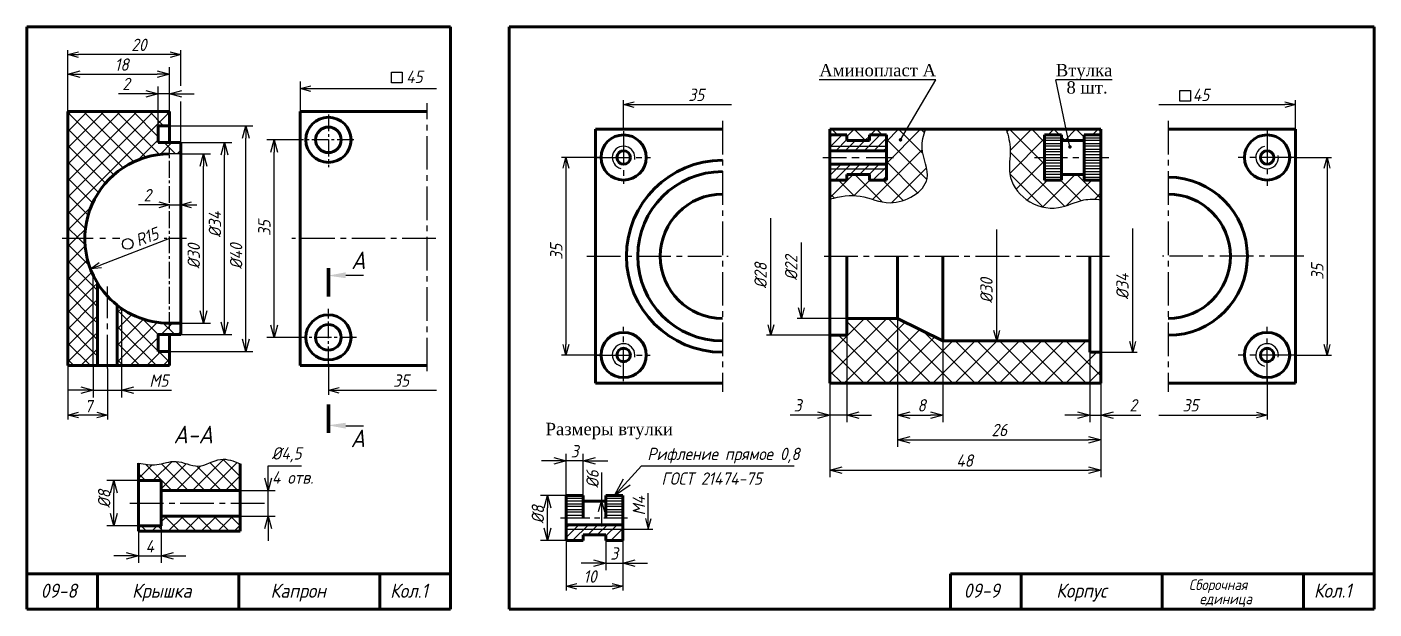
# Model space of a CAD drawing. Header units: millimetres. Extents: x -255 to 513, y 132 to 472.
# Drawn here: x 131 to 512.6, y 307 to 472 of the extents above; entities that cross this region are included whole.
import ezdxf

# ---------------------------------------------------------------- set-up
doc = ezdxf.new("R2010")
doc.units = ezdxf.units.MM
doc.header["$LTSCALE"] = 0.5
doc.linetypes.add('CENTER2', pattern=[28.575, 19.05, -3.175, 3.175, -3.175])
doc.linetypes.add('осевая2', pattern=[28.575, 19.05, -3.175, 3.175, -3.175])
doc.layers.get('Defpoints').update_dxf_attribs({"color": 5})
doc.styles.get("Standard").update_dxf_attribs({"font": 'isocpeui.ttf', "width": 0.9})
doc.styles.add('стиль1', font='TIMES.TTF')
doc.dimstyles.new('Standart 1', dxfattribs={"dimtxt": 3.5, "dimasz": 3.5, "dimexe": 2, "dimexo": 0, "dimgap": 1, "dimtad": 1, "dimtoh": 1, "dimdec": 0, "dimtxsty": 'Standard', "dimblk": 'OPEN30', "dimcen": 2.5, "dimadec": 0, "dimazin": 0, "dimtfac": 1, "dimtdec": 0, "dimtmove": 0, "dimatfit": 3, "dimldrblk": 'DOTSMALL', "dimfxl": 0, "dimarcsym": 0})

# ---------------------------------------------------------------- blocks, each defined once
blk = doc.blocks.new('_Open30')
at = {"color": 0, "linetype": 'ByBlock', "lineweight": -2}
for p, q in [((-1, 0.27), (0, 0)), ((0, 0), (-1, -0.27)), ((0, 0), (-1, 0))]:
    blk.add_line(p, q, dxfattribs=at)
blk = doc.blocks.new('*D70')
at = {"color": 0, "lineweight": -2}
for p, q in [((283.76, 339.23), (276.47, 339.23)), ((278.47, 329.93), (278.47, 335.73)), ((283.76, 326.43), (276.47, 326.43))]:
    blk.add_line(p, q, dxfattribs=at)
at = {"layer": 'Defpoints', "color": 0}
for p in [(278.47, 339.23), (283.76, 339.23), (283.76, 326.43)]:
    blk.add_point(p, dxfattribs=at)
at = {"color": 0, "lineweight": -2, "xscale": 3.5, "yscale": 3.5, "zscale": 3.5}
for p, rotation in [((278.47, 339.23), 90), ((278.47, 326.43), 270)]:
    blk.add_blockref('_Open30', p, dxfattribs=dict(at, rotation=rotation))
at = {"color": 0, "lineweight": -3, "insert": (275.72, 333.81), "char_height": 3.5, "attachment_point": 5, "rotation": 90}
blk.add_mtext('%%c8', dxfattribs=at)
blk = doc.blocks.new('_DotSmall')
at = {"color": 0, "linetype": 'ByBlock', "const_width": 0.5}
blk.add_lwpolyline([(-0.0625, 0, 1), (0.0625, 0, 1)], format="xyb", close=True, dxfattribs=at)
blk = doc.blocks.new('*D71')
at = {"color": 0, "lineweight": -2}
for p, q in [((363.25, 384.6), (363.25, 360)), ((358.45, 371), (358.45, 360)), ((354.95, 362), (347.22, 362)), ((363.25, 362), (358.45, 362)), ((366.75, 362), (370.25, 362))]:
    blk.add_line(p, q, dxfattribs=at)
at = {"layer": 'Defpoints', "color": 0}
for p in [(363.25, 384.6), (358.45, 371), (363.25, 362)]:
    blk.add_point(p, dxfattribs=at)
at = {"color": 0, "lineweight": -2, "xscale": 3.5, "yscale": 3.5, "zscale": 3.5}
blk.add_blockref('_Open30', (358.45, 362), dxfattribs=at)
at = {"color": 0, "lineweight": -2, "xscale": 3.5, "yscale": 3.5, "zscale": 3.5, "rotation": 180}
blk.add_blockref('_Open30', (363.25, 362), dxfattribs=at)
at = {"color": 0, "lineweight": -3, "insert": (349.33, 364.75), "char_height": 3.5, "attachment_point": 5}
blk.add_mtext('3', dxfattribs=at)
blk = doc.blocks.new('*D72')
at = {"color": 0, "lineweight": -2}
for p, q in [((377.65, 389.4), (377.65, 360)), ((390.45, 383), (390.45, 360)), ((381.15, 362), (386.95, 362))]:
    blk.add_line(p, q, dxfattribs=at)
at = {"layer": 'Defpoints', "color": 0}
for p in [(377.65, 389.4), (390.45, 383), (390.45, 362)]:
    blk.add_point(p, dxfattribs=at)
at = {"color": 0, "lineweight": -2, "xscale": 3.5, "yscale": 3.5, "zscale": 3.5, "rotation": 180}
blk.add_blockref('_Open30', (377.65, 362), dxfattribs=at)
at = {"color": 0, "lineweight": -2, "xscale": 3.5, "yscale": 3.5, "zscale": 3.5}
blk.add_blockref('_Open30', (390.45, 362), dxfattribs=at)
at = {"color": 0, "lineweight": -3, "insert": (384.45, 364.75), "char_height": 3.5, "attachment_point": 5}
blk.add_mtext('8', dxfattribs=at)
blk = doc.blocks.new('*D73')
at = {"color": 0, "lineweight": -2}
for p, q in [((432.05, 379.8), (432.05, 360)), ((435.25, 371), (435.25, 360)), ((428.55, 362), (425.05, 362)), ((432.05, 362), (435.25, 362)), ((438.75, 362), (446.49, 362))]:
    blk.add_line(p, q, dxfattribs=at)
at = {"layer": 'Defpoints', "color": 0}
for p in [(432.05, 379.8), (435.25, 371), (435.25, 362)]:
    blk.add_point(p, dxfattribs=at)
at = {"color": 0, "lineweight": -2, "xscale": 3.5, "yscale": 3.5, "zscale": 3.5}
blk.add_blockref('_Open30', (432.05, 362), dxfattribs=at)
at = {"color": 0, "lineweight": -2, "xscale": 3.5, "yscale": 3.5, "zscale": 3.5, "rotation": 180}
blk.add_blockref('_Open30', (435.25, 362), dxfattribs=at)
at = {"color": 0, "lineweight": -3, "insert": (444.37, 364.75), "char_height": 3.5, "attachment_point": 5}
blk.add_mtext('2', dxfattribs=at)
blk = doc.blocks.new('*D74')
at = {"color": 0, "lineweight": -2}
for p, q in [((377.65, 360.75), (377.65, 353)), ((435.25, 360.75), (435.25, 353)), ((381.15, 355), (431.75, 355))]:
    blk.add_line(p, q, dxfattribs=at)
at = {"layer": 'Defpoints', "color": 0}
for p in [(377.65, 360.75), (435.25, 360.75), (435.25, 355)]:
    blk.add_point(p, dxfattribs=at)
at = {"color": 0, "lineweight": -2, "xscale": 3.5, "yscale": 3.5, "zscale": 3.5, "rotation": 180}
blk.add_blockref('_Open30', (377.65, 355), dxfattribs=at)
at = {"color": 0, "lineweight": -2, "xscale": 3.5, "yscale": 3.5, "zscale": 3.5}
blk.add_blockref('_Open30', (435.25, 355), dxfattribs=at)
at = {"color": 0, "lineweight": -3, "insert": (406.45, 357.75), "char_height": 3.5, "attachment_point": 5}
blk.add_mtext('26', dxfattribs=at)
blk = doc.blocks.new('*D75')
at = {"color": 0, "lineweight": -2}
for p, q in [((358.45, 360.75), (358.45, 344.34)), ((435.25, 353.75), (435.25, 344.34)), ((361.95, 346.34), (431.75, 346.34))]:
    blk.add_line(p, q, dxfattribs=at)
at = {"layer": 'Defpoints', "color": 0}
for p in [(358.45, 360.75), (435.25, 353.75), (435.25, 346.34)]:
    blk.add_point(p, dxfattribs=at)
at = {"color": 0, "lineweight": -2, "xscale": 3.5, "yscale": 3.5, "zscale": 3.5, "rotation": 180}
blk.add_blockref('_Open30', (358.45, 346.34), dxfattribs=at)
at = {"color": 0, "lineweight": -2, "xscale": 3.5, "yscale": 3.5, "zscale": 3.5}
blk.add_blockref('_Open30', (435.25, 346.34), dxfattribs=at)
at = {"color": 0, "lineweight": -3, "insert": (396.64, 349.09), "char_height": 3.5, "attachment_point": 5}
blk.add_mtext('48', dxfattribs=at)
blk = doc.blocks.new('*D76')
at = {"color": 0, "lineweight": -2}
for p, q in [((280.26, 349), (276.76, 349)), ((283.76, 339.23), (283.76, 351)), ((288.56, 349), (283.76, 349)), ((288.56, 339.23), (288.56, 351)), ((292.06, 349), (295.56, 349))]:
    blk.add_line(p, q, dxfattribs=at)
at = {"layer": 'Defpoints', "color": 0}
for p in [(283.76, 349), (283.76, 339.23), (288.56, 339.23)]:
    blk.add_point(p, dxfattribs=at)
at = {"color": 0, "lineweight": -2, "xscale": 3.5, "yscale": 3.5, "zscale": 3.5}
blk.add_blockref('_Open30', (283.76, 349), dxfattribs=at)
at = {"color": 0, "lineweight": -2, "xscale": 3.5, "yscale": 3.5, "zscale": 3.5, "rotation": 180}
blk.add_blockref('_Open30', (288.56, 349), dxfattribs=at)
at = {"color": 0, "lineweight": -3, "insert": (286.16, 351.75), "char_height": 3.5, "attachment_point": 5}
blk.add_mtext('3', dxfattribs=at)
blk = doc.blocks.new('*D77')
at = {"color": 0, "lineweight": -2}
for p, q in [((294.96, 326.43), (294.96, 318)), ((299.76, 326.43), (299.76, 318)), ((291.46, 320), (287.96, 320)), ((294.96, 320), (299.76, 320)), ((303.26, 320), (306.76, 320))]:
    blk.add_line(p, q, dxfattribs=at)
at = {"layer": 'Defpoints', "color": 0}
for p in [(294.96, 326.43), (299.76, 326.43), (299.76, 320)]:
    blk.add_point(p, dxfattribs=at)
at = {"color": 0, "lineweight": -2, "xscale": 3.5, "yscale": 3.5, "zscale": 3.5}
blk.add_blockref('_Open30', (294.96, 320), dxfattribs=at)
at = {"color": 0, "lineweight": -2, "xscale": 3.5, "yscale": 3.5, "zscale": 3.5, "rotation": 180}
blk.add_blockref('_Open30', (299.76, 320), dxfattribs=at)
at = {"color": 0, "lineweight": -3, "insert": (297.36, 322.75), "char_height": 3.5, "attachment_point": 5}
blk.add_mtext('3', dxfattribs=at)
blk = doc.blocks.new('*D40')
at = {"color": 0, "lineweight": -2}
for p, q in [((162.6, 329.08), (162.6, 320.06)), ((169, 330.6), (169, 320.06)), ((159.1, 322.06), (155.6, 322.06)), ((162.6, 322.06), (169, 322.06)), ((172.5, 322.06), (176, 322.06))]:
    blk.add_line(p, q, dxfattribs=at)
at = {"layer": 'Defpoints', "color": 0}
for p in [(162.6, 329.08), (169, 330.6), (169, 322.06)]:
    blk.add_point(p, dxfattribs=at)
at = {"color": 0, "lineweight": -2, "xscale": 3.5, "yscale": 3.5, "zscale": 3.5}
blk.add_blockref('_Open30', (162.6, 322.06), dxfattribs=at)
at = {"color": 0, "lineweight": -2, "xscale": 3.5, "yscale": 3.5, "zscale": 3.5, "rotation": 180}
blk.add_blockref('_Open30', (169, 322.06), dxfattribs=at)
at = {"color": 0, "lineweight": -3, "insert": (165.8, 324.81), "char_height": 3.5, "attachment_point": 5}
blk.add_mtext('4', dxfattribs=at)
blk = doc.blocks.new('*D41')
at = {"color": 0, "lineweight": -2}
for p, q in [((199.34, 344.12), (199.34, 347.62)), ((199.34, 347.62), (208.82, 347.62)), ((191.4, 340.62), (201.34, 340.62)), ((199.34, 333.38), (199.34, 340.62)), ((191.4, 333.38), (201.34, 333.38)), ((199.34, 329.88), (199.34, 326.38))]:
    blk.add_line(p, q, dxfattribs=at)
at = {"layer": 'Defpoints', "color": 0}
for p in [(191.4, 340.62), (199.34, 340.62), (191.4, 333.38)]:
    blk.add_point(p, dxfattribs=at)
at = {"color": 0, "lineweight": -2, "xscale": 3.5, "yscale": 3.5, "zscale": 3.5}
for p, rotation in [((199.34, 340.62), 270), ((199.34, 333.38), 90)]:
    blk.add_blockref('_Open30', p, dxfattribs=dict(at, rotation=rotation))
at = {"color": 0, "lineweight": -3, "insert": (204.58, 350.72), "char_height": 3.5, "attachment_point": 5}
blk.add_mtext('%%c4,5', dxfattribs=at)
blk = doc.blocks.new('*D42')
at = {"color": 0, "lineweight": -2}
for p, q in [((162.6, 343.4), (153.62, 343.4)), ((155.62, 334.1), (155.62, 339.9)), ((162.6, 330.6), (153.62, 330.6))]:
    blk.add_line(p, q, dxfattribs=at)
at = {"layer": 'Defpoints', "color": 0}
for p in [(155.62, 343.4), (162.6, 343.4), (162.6, 330.6)]:
    blk.add_point(p, dxfattribs=at)
at = {"color": 0, "lineweight": -2, "xscale": 3.5, "yscale": 3.5, "zscale": 3.5}
for p, rotation in [((155.62, 343.4), 90), ((155.62, 330.6), 270)]:
    blk.add_blockref('_Open30', p, dxfattribs=dict(at, rotation=rotation))
at = {"color": 0, "lineweight": -3, "insert": (152.87, 338.22), "char_height": 3.5, "attachment_point": 5, "rotation": 90}
blk.add_mtext('%%c8', dxfattribs=at)
blk = doc.blocks.new('*D43')
at = {"color": 0, "lineweight": -2}
for p, q in [((142.6, 448), (142.6, 460.58)), ((146.1, 458.58), (167.9, 458.58)), ((171.4, 453.08), (171.4, 460.58))]:
    blk.add_line(p, q, dxfattribs=at)
at = {"layer": 'Defpoints', "color": 0}
for p in [(171.4, 458.58), (171.4, 453.08), (142.6, 448)]:
    blk.add_point(p, dxfattribs=at)
at = {"color": 0, "lineweight": -2, "xscale": 3.5, "yscale": 3.5, "zscale": 3.5, "rotation": 180}
blk.add_blockref('_Open30', (142.6, 458.58), dxfattribs=at)
at = {"color": 0, "lineweight": -2, "xscale": 3.5, "yscale": 3.5, "zscale": 3.5}
blk.add_blockref('_Open30', (171.4, 458.58), dxfattribs=at)
at = {"color": 0, "lineweight": -3, "insert": (157.86, 461.33), "char_height": 3.5, "attachment_point": 5}
blk.add_mtext('18', dxfattribs=at)
blk = doc.blocks.new('*D44')
at = {"color": 0, "lineweight": -2}
for p, q in [((168.2, 444), (168.2, 455.08)), ((171.4, 444), (171.4, 455.08)), ((164.7, 453.08), (156.96, 453.08)), ((171.4, 453.08), (168.2, 453.08)), ((174.9, 453.08), (178.4, 453.08))]:
    blk.add_line(p, q, dxfattribs=at)
at = {"layer": 'Defpoints', "color": 0}
for p in [(171.4, 453.08), (168.2, 444), (171.4, 444)]:
    blk.add_point(p, dxfattribs=at)
at = {"color": 0, "lineweight": -2, "xscale": 3.5, "yscale": 3.5, "zscale": 3.5}
blk.add_blockref('_Open30', (168.2, 453.08), dxfattribs=at)
at = {"color": 0, "lineweight": -2, "xscale": 3.5, "yscale": 3.5, "zscale": 3.5, "rotation": 180}
blk.add_blockref('_Open30', (171.4, 453.08), dxfattribs=at)
at = {"color": 0, "lineweight": -3, "insert": (159.08, 455.83), "char_height": 3.5, "attachment_point": 5}
blk.add_mtext('2', dxfattribs=at)
blk = doc.blocks.new('*D45')
at = {"color": 0, "lineweight": -2}
for p, q in [((171.4, 444), (195, 444)), ((193, 383.5), (193, 440.5)), ((171.4, 380), (195, 380))]:
    blk.add_line(p, q, dxfattribs=at)
at = {"layer": 'Defpoints', "color": 0}
for p in [(171.4, 444), (193, 444), (171.4, 380)]:
    blk.add_point(p, dxfattribs=at)
at = {"color": 0, "lineweight": -2, "xscale": 3.5, "yscale": 3.5, "zscale": 3.5}
for p, rotation in [((193, 444), 90), ((193, 380), 270)]:
    blk.add_blockref('_Open30', p, dxfattribs=dict(at, rotation=rotation))
at = {"color": 0, "lineweight": -3, "insert": (190.25, 407), "char_height": 3.5, "attachment_point": 5, "rotation": 90}
blk.add_mtext('%%c40', dxfattribs=at)
blk = doc.blocks.new('*D46')
at = {"color": 0, "lineweight": -2}
for p, q in [((174.6, 439.2), (189, 439.2)), ((187, 388.3), (187, 435.7)), ((174.6, 384.8), (189, 384.8))]:
    blk.add_line(p, q, dxfattribs=at)
at = {"layer": 'Defpoints', "color": 0}
for p in [(174.6, 439.2), (187, 439.2), (174.6, 384.8)]:
    blk.add_point(p, dxfattribs=at)
at = {"color": 0, "lineweight": -2, "xscale": 3.5, "yscale": 3.5, "zscale": 3.5}
for p, rotation in [((187, 439.2), 90), ((187, 384.8), 270)]:
    blk.add_blockref('_Open30', p, dxfattribs=dict(at, rotation=rotation))
at = {"color": 0, "lineweight": -3, "insert": (184.25, 416), "char_height": 3.5, "attachment_point": 5, "rotation": 90}
blk.add_mtext('%%c34', dxfattribs=at)
blk = doc.blocks.new('*D47')
at = {"color": 0, "lineweight": -2}
for p, q in [((174.6, 436), (183, 436)), ((181, 391.5), (181, 432.5)), ((174.6, 388), (183, 388))]:
    blk.add_line(p, q, dxfattribs=at)
at = {"layer": 'Defpoints', "color": 0}
for p in [(174.6, 436), (181, 436), (174.6, 388)]:
    blk.add_point(p, dxfattribs=at)
at = {"color": 0, "lineweight": -2, "xscale": 3.5, "yscale": 3.5, "zscale": 3.5}
for p, rotation in [((181, 436), 90), ((181, 388), 270)]:
    blk.add_blockref('_Open30', p, dxfattribs=dict(at, rotation=rotation))
at = {"color": 0, "lineweight": -3, "insert": (178.25, 407), "char_height": 3.5, "attachment_point": 5, "rotation": 90}
blk.add_mtext('%%c30', dxfattribs=at)
blk = doc.blocks.new('*D48')
at = {"color": 0, "lineweight": -2}
for p, q in [((149.8, 376), (149.8, 367)), ((157.8, 376), (157.8, 367)), ((146.3, 369), (142.8, 369)), ((149.8, 369), (157.8, 369)), ((161.3, 369), (171.95, 369))]:
    blk.add_line(p, q, dxfattribs=at)
at = {"layer": 'Defpoints', "color": 0}
for p in [(149.8, 376), (157.8, 376), (157.8, 369)]:
    blk.add_point(p, dxfattribs=at)
at = {"color": 0, "lineweight": -2, "xscale": 3.5, "yscale": 3.5, "zscale": 3.5}
blk.add_blockref('_Open30', (149.8, 369), dxfattribs=at)
at = {"color": 0, "lineweight": -2, "xscale": 3.5, "yscale": 3.5, "zscale": 3.5, "rotation": 180}
blk.add_blockref('_Open30', (157.8, 369), dxfattribs=at)
at = {"color": 0, "lineweight": -3, "insert": (168.38, 371.75), "char_height": 3.5, "attachment_point": 5}
blk.add_mtext('M5', dxfattribs=at)
blk = doc.blocks.new('*D49')
at = {"color": 0, "lineweight": -2}
for p, q in [((208.92, 440), (199, 440)), ((201, 387.5), (201, 436.5)), ((208.4, 384), (199, 384))]:
    blk.add_line(p, q, dxfattribs=at)
at = {"layer": 'Defpoints', "color": 0}
for p in [(201, 440), (208.92, 440), (208.4, 384)]:
    blk.add_point(p, dxfattribs=at)
at = {"color": 0, "lineweight": -2, "xscale": 3.5, "yscale": 3.5, "zscale": 3.5}
for p, rotation in [((201, 440), 90), ((201, 384), 270)]:
    blk.add_blockref('_Open30', p, dxfattribs=dict(at, rotation=rotation))
at = {"color": 0, "lineweight": -3, "insert": (198.25, 415), "char_height": 3.5, "attachment_point": 5, "rotation": 90}
blk.add_mtext('35', dxfattribs=at)

msp = doc.modelspace()

# ---------------------------------------------------------------- hatches: boundary and pattern name
at = {"lineweight": -3}
h = msp.add_hatch(dxfattribs=at)
h.set_pattern_fill('ANSI37', scale=1.4, style=0)
h.set_pattern_definition([(45, (258.4494, 311), (-3.14309, 3.14309), []), (135, (258.4494, 311), (-3.14309, -3.14309), [])])
edge = h.paths.add_edge_path()
edge.add_spline(control_points=[(358.45, 423.23), (361.37, 423.99), (367.15, 425), (376.28, 420.11), (388.94, 427.32), (383.69, 436.67), (384.93, 441.26), (385.62, 443)], knot_values=[3.977959, 3.977959, 3.977959, 3.977959, 14.89346, 25.811202, 41.353756, 52.34597, 59.202387, 59.202387, 59.202387, 59.202387], degree=3, periodic=0)
edge.add_line((385.62, 443), (358.45, 443))
edge.add_line((358.45, 443), (358.45, 441.4))
edge.add_line((358.45, 441.4), (363.25, 441.4))
edge.add_line((363.25, 441.4), (363.25, 439.8))
edge.add_line((363.25, 439.8), (369.65, 439.8))
edge.add_line((369.65, 439.8), (369.65, 441.4))
edge.add_line((369.65, 441.4), (374.45, 441.4))
edge.add_line((374.45, 441.4), (374.45, 435))
edge.add_line((374.45, 435), (374.45, 428.6))
edge.add_line((374.45, 428.6), (369.65, 428.6))
edge.add_line((369.65, 428.6), (369.65, 430.2))
edge.add_line((369.65, 430.2), (363.25, 430.2))
edge.add_line((363.25, 430.2), (363.25, 428.6))
edge.add_line((363.25, 428.6), (358.45, 428.6))
edge.add_line((358.45, 428.6), (358.45, 423.23))
edge = h.paths.add_edge_path()
edge.add_spline(control_points=[(408.39, 443), (409.01, 441.1), (410.07, 436.97), (408.39, 429.67), (413.6, 421.97), (422.76, 419.56), (429.51, 423.33), (433.59, 423.23), (435.25, 423)], knot_values=[3.160212, 3.160212, 3.160212, 3.160212, 10.576272, 19.105627, 29.913962, 41.72041, 51.045486, 57.318138, 57.318138, 57.318138, 57.318138], degree=3, periodic=0)
edge.add_line((435.25, 423), (435.25, 428.6))
edge.add_line((435.25, 428.6), (430.45, 428.6))
edge.add_line((430.45, 428.6), (430.45, 430.2))
edge.add_line((430.45, 430.2), (424.05, 430.2))
edge.add_line((424.05, 430.2), (424.05, 428.6))
edge.add_line((424.05, 428.6), (419.25, 428.6))
edge.add_line((419.25, 428.6), (419.25, 435))
edge.add_line((419.25, 435), (419.25, 441.4))
edge.add_line((419.25, 441.4), (424.05, 441.4))
edge.add_line((424.05, 441.4), (424.05, 439.8))
edge.add_line((424.05, 439.8), (430.45, 439.8))
edge.add_line((430.45, 439.8), (430.45, 441.4))
edge.add_line((430.45, 441.4), (435.25, 441.4))
edge.add_line((435.25, 441.4), (435.25, 443))
edge.add_line((435.25, 443), (408.39, 443))
h.paths.add_polyline_path([(363.25, 389.4), (363.25, 384.6), (358.45, 384.6), (358.45, 371), (435.25, 371), (435.25, 379.8), (432.05, 379.8), (432.05, 383), (390.45, 383), (377.65, 389.4)])
h = msp.add_hatch(dxfattribs=at)
h.set_pattern_fill('ANSI31', scale=0.6, style=0)
h.set_pattern_definition([(45, (258.4494, 311), (-1.347038, 1.347038), [])])
h.paths.add_polyline_path([(374.45, 438.2), (374.45, 441.4), (369.65, 441.4), (369.65, 439.8), (363.25, 439.8), (363.25, 441.4), (358.45, 441.4), (358.45, 438.2)])
h.paths.add_polyline_path([(374.45, 436.91), (374.45, 438.2), (358.45, 438.2), (358.45, 436.91)])
h.paths.add_polyline_path([(374.45, 431.8), (374.45, 433.09), (358.45, 433.09), (358.45, 431.8)])
h.paths.add_polyline_path([(374.45, 428.6), (374.45, 431.8), (358.45, 431.8), (358.45, 428.6), (363.25, 428.6), (363.25, 430.2), (369.65, 430.2), (369.65, 428.6)])
h = msp.add_hatch(dxfattribs=at)
h.set_pattern_fill('ANSI31', scale=0.6, style=0)
h.set_pattern_definition([(45, (243.9618, 300.9691), (-1.34704, 1.34704), [])])
h.paths.add_polyline_path([(299.76, 330.91), (283.76, 330.91), (283.76, 329.63), (299.76, 329.63)])
h.paths.add_polyline_path([(299.76, 329.63), (283.76, 329.63), (283.76, 326.43), (288.56, 326.43), (288.56, 328.03), (294.96, 328.03), (294.96, 326.43), (299.76, 326.43)])

# ---------------------------------------------------------------- linework, layer by layer
at = {"color": 7, "lineweight": 60}
for p, q in [((131, 472), (131, 307)), ((251, 472), (131, 472)), ((251, 307), (251, 472)), ((267.6, 307), (267.6, 472)), ((267.6, 472), (512.6, 472)), ((512.6, 472), (512.6, 307)), ((142.6, 448), (171.4, 448)), ((142.6, 376), (142.6, 448)), ((171.4, 439.2), (171.4, 448)), ((244.4, 448), (208.4, 448)), ((208.4, 448), (208.4, 376)), ((168.2, 444), (171.4, 444)), ((168.2, 439.2), (168.2, 444)), ((292.02, 371), (292.02, 443)), ((292.02, 443), (328.02, 443)), ((358.45, 443), (358.45, 371)), ((358.45, 443), (435.25, 443)), ((435.25, 371), (435.25, 443)), ((490.31, 443), (454.31, 443)), ((490.31, 371), (490.31, 443)), ((174.6, 439.2), (168.2, 439.2)), ((174.6, 439.2), (174.6, 384.8)), ((358.45, 441.4), (363.25, 441.4)), ((363.25, 441.4), (363.25, 439.8)), ((363.25, 439.8), (369.65, 439.8)), ((369.65, 439.8), (369.65, 441.4)), ((369.65, 441.4), (374.45, 441.4)), ((374.45, 441.4), (374.45, 435)), ((424.05, 441.4), (419.25, 441.4)), ((419.25, 441.4), (419.25, 435)), ((424.05, 435), (424.05, 441.4)), ((430.45, 439.8), (424.05, 439.8)), ((430.45, 441.4), (430.45, 435)), ((435.25, 441.4), (430.45, 441.4)), ((374.45, 436.91), (358.45, 436.91)), ((374.45, 433.09), (358.45, 433.09)), ((374.45, 428.6), (374.45, 435)), ((419.25, 428.6), (419.25, 435)), ((424.05, 435), (424.05, 428.6)), ((430.45, 428.6), (430.45, 435)), ((358.45, 428.6), (363.25, 428.6)), ((363.25, 430.2), (369.65, 430.2)), ((363.25, 428.6), (363.25, 430.2)), ((369.65, 430.2), (369.65, 428.6)), ((369.65, 428.6), (374.45, 428.6)), ((424.05, 428.6), (419.25, 428.6)), ((430.45, 430.2), (424.05, 430.2)), ((435.25, 428.6), (430.45, 428.6)), ((363.25, 384.6), (363.25, 407)), ((377.65, 389.4), (377.65, 407)), ((390.45, 407), (390.45, 383)), ((432.05, 379.8), (432.05, 407)), ((151, 376), (151, 399.36)), ((156.6, 393.11), (156.6, 376)), ((363.25, 389.4), (377.65, 389.4)), ((390.45, 383), (377.65, 389.4)), ((174.6, 388), (171.4, 388)), ((168.2, 384.8), (168.2, 380)), ((174.6, 384.8), (168.2, 384.8)), ((171.4, 376), (171.4, 384.8)), ((358.45, 384.6), (363.25, 384.6)), ((390.45, 383), (432.05, 383)), ((168.2, 380), (171.4, 380)), ((432.05, 379.8), (435.25, 379.8)), ((171.4, 376), (142.6, 376)), ((208.4, 376), (244.4, 376)), ((328.02, 371), (292.02, 371)), ((358.45, 371), (435.25, 371)), ((454.31, 371), (490.31, 371)), ((162.6, 329.08), (162.6, 348.37)), ((191.4, 329.08), (191.4, 348.2)), ((169, 343.4), (162.6, 343.4)), ((169, 330.6), (169, 343.4)), ((191.4, 340.62), (169, 340.62)), ((283.76, 339.23), (283.76, 332.83)), ((288.56, 339.23), (283.76, 339.23)), ((288.56, 332.83), (288.56, 339.23)), ((294.96, 337.63), (288.56, 337.63)), ((299.76, 339.23), (294.96, 339.23)), ((294.96, 339.23), (294.96, 332.83)), ((299.76, 332.83), (299.76, 339.23)), ((191.4, 333.38), (169, 333.38)), ((283.76, 332.83), (283.76, 326.43)), ((299.76, 326.43), (299.76, 332.83)), ((162.6, 330.6), (169, 330.6)), ((191.4, 329.08), (162.6, 329.08)), ((299.76, 330.91), (283.76, 330.91)), ((283.76, 326.43), (288.56, 326.43)), ((288.56, 326.43), (288.56, 328.03)), ((288.56, 328.03), (294.96, 328.03)), ((294.96, 328.03), (294.96, 326.43)), ((294.96, 326.43), (299.76, 326.43)), ((251, 317), (131, 317)), ((151, 317), (151, 307)), ((191, 317), (191, 307)), ((231, 317), (231, 307)), ((512.6, 317), (392.6, 317)), ((392.6, 317), (392.6, 307)), ((412.6, 317), (412.6, 307)), ((452.6, 317), (452.6, 307)), ((492.6, 317), (492.6, 307)), ((131, 307), (251, 307)), ((512.6, 307), (267.6, 307))]:
    msp.add_line(p, q, dxfattribs=at)
at = {"color": 7, "lineweight": -3}
for p, q in [((142.6, 459.83), (142.6, 465.42)), ((171.6, 464.17), (145.6, 464.17)), ((174.6, 455.28), (174.6, 465.42)), ((208.4, 456.54), (208.4, 448)), ((211.4, 454.54), (247, 454.54)), ((388.45, 457), (355.45, 457)), ((378.45, 440), (388.45, 457)), ((426.45, 438), (422.45, 457)), ((438.45, 457), (422.45, 457)), ((174.6, 439.2), (174.6, 450.88)), ((300.02, 443), (300.02, 451.25)), ((490.31, 443), (490.31, 451.25)), ((142.6, 447.07), (143.53, 448)), ((142.6, 442.4), (148.2, 448)), ((142.6, 437.73), (152.87, 448)), ((142.6, 433.06), (157.54, 448)), ((142.6, 428.39), (162.21, 448)), ((142.6, 423.72), (166.88, 448)), ((142.6, 419.06), (171.4, 447.86)), ((158.28, 432.09), (142.6, 447.77)), ((161.28, 433.76), (147.04, 448)), ((164.67, 435.04), (151.71, 448)), ((168.55, 435.83), (156.38, 448)), ((168.2, 440.85), (161.05, 448)), ((169.72, 444), (165.72, 448)), ((171.4, 446.99), (170.39, 448)), ((303.02, 450), (330.6, 450)), ((451.6, 450), (487.31, 450)), ((155.62, 430.08), (142.6, 443.1)), ((162.51, 434.29), (168.2, 439.99)), ((168.74, 435.85), (172.08, 439.2)), ((173.05, 436), (169.85, 439.2)), ((174.6, 439.12), (174.52, 439.2)), ((419.25, 440.6), (424.05, 440.6)), ((424.05, 439.8), (419.25, 439.8)), ((419.25, 439), (424.05, 439)), ((430.45, 440.6), (435.25, 440.6)), ((435.25, 439.8), (430.45, 439.8)), ((430.45, 439), (435.25, 439)), ((153.29, 427.74), (142.6, 438.43)), ((174.6, 436), (171.4, 436)), ((173.55, 436), (174.6, 437.05)), ((358.45, 438.2), (374.45, 438.2)), ((424.05, 438.2), (419.25, 438.2)), ((419.25, 437.4), (424.05, 437.4)), ((424.05, 436.6), (419.25, 436.6)), ((419.25, 435.8), (424.05, 435.8)), ((435.25, 438.2), (430.45, 438.2)), ((430.45, 437.4), (435.25, 437.4)), ((435.25, 436.6), (430.45, 436.6)), ((430.45, 435.8), (435.25, 435.8)), ((151.28, 425.08), (142.6, 433.76)), ((293.62, 435), (282.44, 435)), ((283.69, 432), (283.69, 382)), ((358.45, 431.8), (374.45, 431.8)), ((419.25, 434.2), (424.05, 434.2)), ((424.05, 433.4), (419.25, 433.4)), ((419.25, 432.6), (424.05, 432.6)), ((424.05, 431.8), (419.25, 431.8)), ((430.45, 434.2), (435.25, 434.2)), ((435.25, 433.4), (430.45, 433.4)), ((430.45, 432.6), (435.25, 432.6)), ((435.25, 431.8), (430.45, 431.8)), ((490.11, 435), (500.53, 435)), ((499.28, 432), (499.28, 382)), ((149.62, 422.07), (142.6, 429.09)), ((419.25, 431), (424.05, 431)), ((424.05, 430.2), (419.25, 430.2)), ((419.25, 429.4), (424.05, 429.4)), ((430.45, 431), (435.25, 431)), ((435.25, 430.2), (430.45, 430.2)), ((430.45, 429.4), (435.25, 429.4)), ((148.35, 418.68), (142.6, 424.42)), ((142.6, 414.39), (149.11, 420.89)), ((168.4, 421.57), (162.63, 421.57)), ((171.4, 421.57), (174.6, 421.57)), ((177.6, 421.57), (179.1, 421.57)), ((147.56, 414.79), (142.6, 419.75)), ((341.75, 387.6), (341.75, 417.76)), ((145.68, 412), (142.6, 415.08)), ((144.88, 412), (147.55, 414.66)), ((405.73, 386), (405.73, 414.54)), ((444.25, 382.8), (444.25, 414.88)), ((142.6, 409.72), (144.88, 412)), ((148.65, 404.37), (142.6, 410.41)), ((142.6, 405.05), (147.49, 409.94)), ((147.47, 410.22), (145.68, 412)), ((171.4, 412), (151.79, 404.49)), ((350.4, 392.4), (350.4, 410.9)), ((142.6, 400.38), (148.17, 405.95)), ((149.8, 398.54), (142.6, 405.74)), ((142.6, 395.71), (149.37, 402.48)), ((149.8, 393.87), (142.6, 401.07)), ((149.8, 376), (149.8, 401.54)), ((221.3, 401.61), (226.3, 401.61)), ((142.6, 391.04), (149.8, 398.24)), ((149.8, 398.24), (150.97, 399.41)), ((151, 397.34), (149.8, 398.54)), ((149.8, 389.2), (142.6, 396.4)), ((142.6, 386.37), (149.8, 393.57)), ((149.8, 393.57), (151, 394.77)), ((151, 392.67), (149.8, 393.87)), ((149.8, 384.53), (142.6, 391.73)), ((149.8, 388.9), (151, 390.1)), ((156.6, 391.03), (157.8, 392.23)), ((157.8, 390.54), (156.6, 391.74)), ((157.8, 392.23), (157.8, 376)), ((168.2, 380.14), (157.8, 390.54)), ((157.8, 387.56), (160.74, 390.5)), ((168.21, 384.8), (163.77, 389.25)), ((363.25, 389.4), (349.15, 389.4)), ((142.6, 381.7), (149.8, 388.9)), ((149.8, 379.86), (142.6, 387.06)), ((151, 388), (149.8, 389.2)), ((149.8, 384.23), (151, 385.43)), ((156.6, 386.36), (157.8, 387.56)), ((157.8, 385.87), (156.6, 387.07)), ((157.8, 382.89), (164.06, 389.15)), ((157.8, 378.22), (167.85, 388.26)), ((167.67, 376), (157.8, 385.87)), ((169.05, 384.8), (172.25, 388)), ((172.88, 384.8), (169.62, 388.07)), ((173.72, 384.8), (174.6, 385.68)), ((174.6, 387.75), (174.35, 388)), ((142.6, 377.03), (149.8, 384.23)), ((148.99, 376), (142.6, 382.39)), ((151, 383.33), (149.8, 384.53)), ((156.6, 381.69), (157.8, 382.89)), ((157.8, 381.2), (156.6, 382.4)), ((160.25, 376), (168.2, 383.95)), ((358.45, 384.6), (340.5, 384.6)), ((406.47, 383), (404.48, 383)), ((146.24, 376), (149.8, 379.56)), ((149.8, 379.56), (151, 380.76)), ((151, 378.66), (149.8, 379.86)), ((156.6, 377.02), (157.8, 378.22)), ((163, 376), (157.8, 381.2)), ((164.92, 376), (168.92, 380)), ((171.4, 376.94), (168.34, 380)), ((169.59, 376), (171.4, 377.81)), ((293.62, 379), (282.44, 379)), ((435.25, 379.8), (445.5, 379.8)), ((490.11, 379), (500.53, 379)), ((144.32, 376), (142.6, 377.72)), ((142.6, 376), (142.6, 360.75)), ((153.8, 375.2), (153.8, 360.75)), ((157.8, 376.53), (156.6, 377.73)), ((158.33, 376), (157.8, 376.53)), ((216.4, 376.62), (216.4, 367.75)), ((482.31, 372.6), (482.31, 360.75)), ((219.4, 369), (247, 369)), ((150.8, 362), (145.6, 362)), ((221.3, 358.98), (226.3, 358.98)), ((451.6, 362), (479.31, 362)), ((162.6, 343.98), (166.49, 347.87)), ((172.04, 340.62), (164.64, 348.02)), ((166.69, 343.4), (172.1, 348.82)), ((169, 341.04), (176.15, 348.2)), ((176.71, 340.62), (169.15, 348.18)), ((181.38, 340.62), (173.14, 348.86)), ((173.25, 340.62), (180.24, 347.61)), ((177.92, 340.62), (186.77, 349.48)), ((186.05, 340.62), (179.15, 347.53)), ((182.59, 340.62), (190.51, 348.55)), ((190.72, 340.62), (182.86, 348.49)), ((191.4, 344.61), (186.53, 349.48)), ((297.43, 339.23), (305.08, 347.57)), ((305.08, 347.57), (348.34, 347.57)), ((164.59, 343.4), (162.6, 345.39)), ((187.26, 340.62), (191.4, 344.76)), ((293.76, 345.74), (293.76, 330.42)), ((297.43, 339.23), (299.98, 343.94)), ((297.43, 339.23), (301.9, 342.17)), ((307.01, 329.63), (307.01, 339.89)), ((283.76, 338.43), (288.56, 338.43)), ((288.56, 337.63), (283.76, 337.63)), ((283.76, 336.83), (288.56, 336.83)), ((288.56, 336.03), (283.76, 336.03)), ((294.96, 338.43), (299.76, 338.43)), ((299.76, 337.63), (294.96, 337.63)), ((294.96, 336.83), (299.76, 336.83)), ((299.76, 336.03), (294.96, 336.03)), ((169, 331.7), (170.68, 333.38)), ((174.25, 329.08), (169.95, 333.38)), ((171.05, 329.08), (175.34, 333.38)), ((178.92, 329.08), (174.62, 333.38)), ((175.71, 329.08), (180.01, 333.38)), ((183.59, 329.08), (179.29, 333.38)), ((180.38, 329.08), (184.68, 333.38)), ((188.26, 329.08), (183.96, 333.38)), ((185.05, 329.08), (189.35, 333.38)), ((191.4, 330.6), (188.63, 333.38)), ((283.76, 335.23), (288.56, 335.23)), ((288.56, 334.43), (283.76, 334.43)), ((283.76, 333.63), (288.56, 333.63)), ((294.96, 335.23), (299.76, 335.23)), ((299.76, 334.43), (294.96, 334.43)), ((294.96, 333.63), (299.76, 333.63)), ((162.6, 329.97), (163.23, 330.6)), ((164.91, 329.08), (163.39, 330.6)), ((166.38, 329.08), (167.9, 330.6)), ((169.58, 329.08), (168.06, 330.6)), ((189.72, 329.08), (191.4, 330.75)), ((283.76, 329.63), (299.76, 329.63)), ((299.76, 329.63), (308.26, 329.63)), ((283.76, 326.43), (283.76, 318.48)), ((299.76, 326.43), (299.76, 318.48)), ((283.76, 318.48), (283.76, 312.23)), ((299.76, 318.48), (299.76, 312.23)), ((286.76, 313.48), (296.76, 313.48))]:
    msp.add_line(p, q, dxfattribs=at)
at = {"color": 7, "linetype": 'осевая2', "lineweight": -3}
for p, q in [((244.4, 374.4), (244.4, 450.4)), ((328.02, 445.4), (328.02, 368.6)), ((454.31, 445.4), (454.31, 368.6)), ((356.45, 435), (363.14, 435)), ((364.63, 435), (366.77, 435)), ((368.7, 435), (376.45, 435)), ((416.45, 435), (425.8, 435)), ((427.3, 435), (429.01, 435)), ((430.93, 435), (437.45, 435)), ((153.24, 412), (151.63, 412)), ((157.32, 412), (155.19, 412)), ((246.8, 412), (206, 412)), ((289.62, 407), (329.62, 407)), ((356.85, 407), (437.65, 407)), ((492.71, 407), (452.71, 407)), ((153.8, 375.2), (153.8, 398.42)), ((160.15, 337), (199.06, 337)), ((282.16, 332.83), (290.46, 332.83)), ((291.76, 332.83), (293.31, 332.83)), ((294.44, 332.83), (301.13, 332.83))]:
    msp.add_line(p, q, dxfattribs=at)
at = {"color": 7, "linetype": 'CENTER2', "lineweight": -3, "ltscale": 0.5}
for p, q in [((216.4, 447.2), (216.4, 432.21)), ((223.6, 440), (208.92, 440)), ((171.4, 386.4), (171.4, 437.6)), ((176.2, 412), (169.31, 412)), ((216.4, 376.62), (216.4, 392.06)), ((224.4, 384), (208.4, 384))]:
    msp.add_line(p, q, dxfattribs=at)
at = {"color": 7, "linetype": 'CENTER2', "lineweight": -3}
for p, q in [((482.31, 443), (482.31, 427)), ((300.02, 442.47), (300.02, 427.55)), ((292.48, 435), (307.65, 435)), ((490.11, 435), (474.11, 435)), ((149.79, 412), (141, 412)), ((300.02, 371.56), (300.02, 386.99)), ((482.31, 371), (482.31, 387)), ((292.56, 379), (307.58, 379)), ((490.11, 379), (474.11, 379))]:
    msp.add_line(p, q, dxfattribs=at)
at = {"color": 7, "lineweight": 80}
for p, q in [((216.4, 403.61), (216.4, 395.6)), ((216.4, 356.98), (216.4, 364.99))]:
    msp.add_line(p, q, dxfattribs=at)
at = {"color": 7}
for p, q in [((294.96, 337.63), (290.43, 337.63)), ((292.57, 328.03), (290.43, 328.03))]:
    msp.add_line(p, q, dxfattribs=at)
at = {"color": 7, "lineweight": -3}
for points in [[(237.3, 456.15), (234.3, 456.15), (234.3, 459.15), (237.3, 459.15)], [(460.6, 451), (457.6, 451), (457.6, 454), (460.6, 454)]]:
    msp.add_lwpolyline(points, close=True, dxfattribs=at)
at = {"color": 7, "const_width": 0.5}
for points in [[(378.2, 440, 1), (378.7, 440, 1)], [(426.2, 438, 1), (426.7, 438, 1)]]:
    msp.add_lwpolyline(points, format="xyb", close=True, dxfattribs=at)
at = {"color": 7, "lineweight": 60}
for centre, radius in [((216.4, 440), 6.4), ((216.4, 440), 3.62), ((300.02, 435), 6.4), ((482.31, 435), 6.4), ((300.02, 435), 1.91), ((482.31, 435), 1.91), ((216.4, 384), 6.4), ((216.4, 384), 3.62), ((300.02, 379), 6.4), ((482.31, 379), 6.4), ((300.02, 379), 1.91), ((482.31, 379), 1.91)]:
    msp.add_circle(centre, radius, dxfattribs=at)
at = {"color": 7, "lineweight": -3}
msp.add_circle((159.55, 410.49), 1.5, dxfattribs=at)
at = {"color": 7, "lineweight": 60}
for centre, radius, start, end in [((171.4, 412), 24, 90, 222.8334), ((328.02, 407), 27.2, 90, 270), ((328.02, 407), 24, 90, 270), ((454.31, 407), 22.4, 270, 90), ((328.02, 407), 17.6, 90, 270), ((454.31, 407), 17.6, 270, 90), ((171.4, 412), 24, 222.8334, 270)]:
    msp.add_arc(centre, radius, start, end, dxfattribs=at)
at = {"color": 7, "lineweight": -3}
for centre, start, end in [((300.02, 435), 349.4337, 256.3439), ((482.31, 435), 103.6561, 10.5663), ((300.02, 379), 349.4337, 256.3439), ((482.31, 379), 349.4337, 256.3439)]:
    msp.add_arc(centre, 3.2, start, end, dxfattribs=at)
for points, knots in [([(358.45, 423.23), (361.37, 423.99), (367.15, 425), (376.28, 420.11), (388.94, 427.32), (383.69, 436.67), (384.93, 441.26), (385.62, 443)], [3.977959, 3.977959, 3.977959, 3.977959, 14.89346, 25.811202, 41.353756, 52.34597, 59.202387, 59.202387, 59.202387, 59.202387]), ([(408.39, 443), (409.01, 441.1), (410.07, 436.97), (408.39, 429.67), (413.6, 421.97), (422.76, 419.56), (429.51, 423.33), (433.59, 423.23), (435.25, 423)], [3.160212, 3.160212, 3.160212, 3.160212, 10.576272, 19.105627, 29.913962, 41.72041, 51.045486, 57.318138, 57.318138, 57.318138, 57.318138])]:
    msp.add_open_spline(points, degree=3, knots=knots, dxfattribs=at)
msp.add_spline([(162.6, 348.37), (167.77, 347.93), (173.2, 348.86), (179.51, 347.53), (185.87, 349.44), (191.4, 348.2)], degree=3, dxfattribs=at)
for points in [[(221.32, 400.78), (221.28, 402.44), (216.3, 401.51)], [(221.32, 359.81), (221.28, 358.15), (216.3, 359.08)]]:
    msp.add_solid(points, dxfattribs=at)

# ---------------------------------------------------------------- block references
at = {"color": 7, "lineweight": -3, "yscale": 3, "zscale": 3}
for p, xscale, rotation in [((142.6, 464.17), 3, 180), ((208.4, 454.54), 3, 180), ((300.02, 450), 3, 180), ((283.69, 435), 3, 90), ((499.28, 435), 3, 90), ((174.6, 421.57), 3, 180), ((148.99, 403.41), 3.000000000000039, 200.9645995458107), ((350.4, 389.4), 3, 270), ((341.75, 384.6), 3, 270), ((405.73, 383), 3, 270), ((283.69, 379), 3, 270), ((444.25, 379.8), 3, 270), ((499.28, 379), 3, 270), ((216.4, 369), 3, 180), ((142.6, 362), 3, 180), ((293.76, 337.63), 3, 90), ((307.01, 329.63), -3, 90), ((283.76, 313.48), 3, 180)]:
    msp.add_blockref('_Open30', p, dxfattribs=dict(at, xscale=xscale, rotation=rotation))
at = {"color": 7, "lineweight": -3, "xscale": 3, "yscale": 3, "zscale": 3}
for p in [(174.6, 464.17), (490.31, 450), (171.4, 421.57), (153.8, 362), (482.31, 362), (299.76, 313.48)]:
    msp.add_blockref('_Open30', p, dxfattribs=at)

# ---------------------------------------------------------------- texts
at = {"color": 7, "lineweight": -3, "style": 'стиль1'}
for s, p in [('Аминопласт А', (355.45, 458)), ('Втулка', (422.45, 458)), ('8 шт.', (425.47, 453.11))]:
    msp.add_text(s, height=3.5, dxfattribs=at).set_placement(p)
at = {"color": 7, "lineweight": -3, "width": 0.9}
for s, height, p in [('А', 5, (222.86, 403.35)), ('А-А', 5, (172.52, 353.96)), ('А', 5, (222.72, 352.89)), ('Рифление прямое 0,8', 3.5, (306.74, 349.23)), ('4 отв.', 3.5, (200.42, 342.52)), ('ГОСТ 21474-75', 3.5, (310.74, 342.24)), ('10', 3.5, (288.65, 314.48))]:
    msp.add_text(s, height=height, dxfattribs=at).set_placement(p)
at = {"color": 7, "style": 'стиль1'}
msp.add_text('Размеры втулки', height=3.5, dxfattribs=at).set_placement((277.92, 356.29))
at = {"color": 7, "lineweight": -3, "width": 0.9}
msp.add_text('M4', height=3.5, rotation=90, dxfattribs=at).set_placement((306.08, 333.57))
at = {"color": 7, "width": 0.9}
for s, height, p in [('09-8', 4, (134.89, 310.2)), ('Крышка', 4, (160.78, 310.2)), ('Капрон', 4, (200, 310.2)), ('Кол.1', 4, (233.89, 310.2)), ('09-9', 4, (396.35, 310.23)), ('Корпус', 4, (422.57, 310.23)), ('Сборочная', 3, (460.15, 312.39)), ('Кол.1', 4, (495.57, 310.23)), ('единица', 3, (463.15, 308.39))]:
    msp.add_text(s, height=height, dxfattribs=at).set_placement(p)
at = {"color": 7, "lineweight": -3, "char_height": 3.5, "attachment_point": 5}
for s, insert in [('20', (162.73, 466.92)), ('45', (240.77, 457.86)), ('35', (320.6, 452.75)), ('45', (463.6, 452.75)), ('2', (165.12, 424.32)), ('35', (237, 371.75)), ('7', (148.43, 364.51))]:
    msp.add_mtext(s, dxfattribs=dict(at, insert=insert))
for s, insert, rotation in [('R15', (165.01, 412.5), 20.9646), ('35', (280.94, 408.26), 90), ('%%c28', (338.82, 401.52), 90), ('%%c22', (347.48, 403.72), 90), ('%%c30', (402.8, 397.28), 90), ('%%c34', (441.33, 398.46), 90), ('%%c6', (291.22, 343.83), 90)]:
    msp.add_mtext(s, dxfattribs=dict(at, insert=insert, rotation=rotation))
at = {"color": 7, "insert": (496.53, 402.59), "char_height": 3.5, "attachment_point": 5, "rotation": 90}
msp.add_mtext('35', dxfattribs=at)
at = {"color": 7, "insert": (460.6, 364.75), "char_height": 3.5, "attachment_point": 5}
msp.add_mtext('35', dxfattribs=at)

# ---------------------------------------------------------------- dimensions: what is measured, and where the dimension line sits
at = {"color": 7, "lineweight": -3}
for base, p1, p2, text, picture, middle in [((171.4, 458.58), (142.6, 448), (171.4, 453.08), '18', '*D43', (157.86, 458.58)), ((171.4, 453.08), (168.2, 444), (171.4, 444), '2', '*D44', (159.08, 453.08)), ((390.45, 362), (377.65, 389.4), (390.45, 383), '8', '*D72', (384.45, 362)), ((363.25, 362), (358.45, 371), (363.25, 384.6), '3', '*D71', (349.33, 362)), ((435.25, 362), (432.05, 379.8), (435.25, 371), '2', '*D73', (444.37, 362)), ((157.8, 369), (149.8, 376), (157.8, 376), 'M5', '*D48', (168.38, 369)), ((435.25, 346.34), (358.45, 360.75), (435.25, 353.75), '48', '*D75', (396.64, 346.34)), ((435.25, 355), (377.65, 360.75), (435.25, 360.75), '26', '*D74', (406.45, 355)), ((283.76, 349), (288.56, 339.23), (283.76, 339.23), '3', '*D76', (286.16, 349)), ((169, 322.06), (162.6, 329.08), (169, 330.6), '4', '*D40', (165.8, 322.06)), ((299.76, 320), (294.96, 326.43), (299.76, 326.43), '3', '*D77', (297.36, 320))]:
    dim = msp.add_linear_dim(base=base, p1=p1, p2=p2, text=text, dimstyle='Standart 1', dxfattribs=at)
    dim.commit()
    dim.dimension.update_dxf_attribs({"geometry": picture, "text_midpoint": middle, "dimtype": 160})
for base, p1, p2, text, picture, middle in [((193, 444), (171.4, 380), (171.4, 444), '%%c40', '*D45', (193, 407)), ((187, 439.2), (174.6, 384.8), (174.6, 439.2), '%%c34', '*D46', (187, 416)), ((201, 440), (208.4, 384), (208.92, 440), '35', '*D49', (201, 415)), ((181, 436), (174.6, 388), (174.6, 436), '%%c30', '*D47', (181, 407)), ((199.34, 340.62), (191.4, 333.38), (191.4, 340.62), '%%c4,5', '*D41', (204.58, 347.62)), ((155.62, 343.4), (162.6, 330.6), (162.6, 343.4), '%%c8', '*D42', (155.62, 338.22)), ((278.47, 339.23), (283.76, 326.43), (283.76, 339.23), '%%c8', '*D70', (278.47, 333.81))]:
    dim = msp.add_linear_dim(base=base, p1=p1, p2=p2, angle=90, text=text, dimstyle='Standart 1', dxfattribs=at)
    dim.commit()
    dim.dimension.update_dxf_attribs({"geometry": picture, "text_midpoint": middle, "dimtype": 160})

doc.saveas('drawing.dxf')
